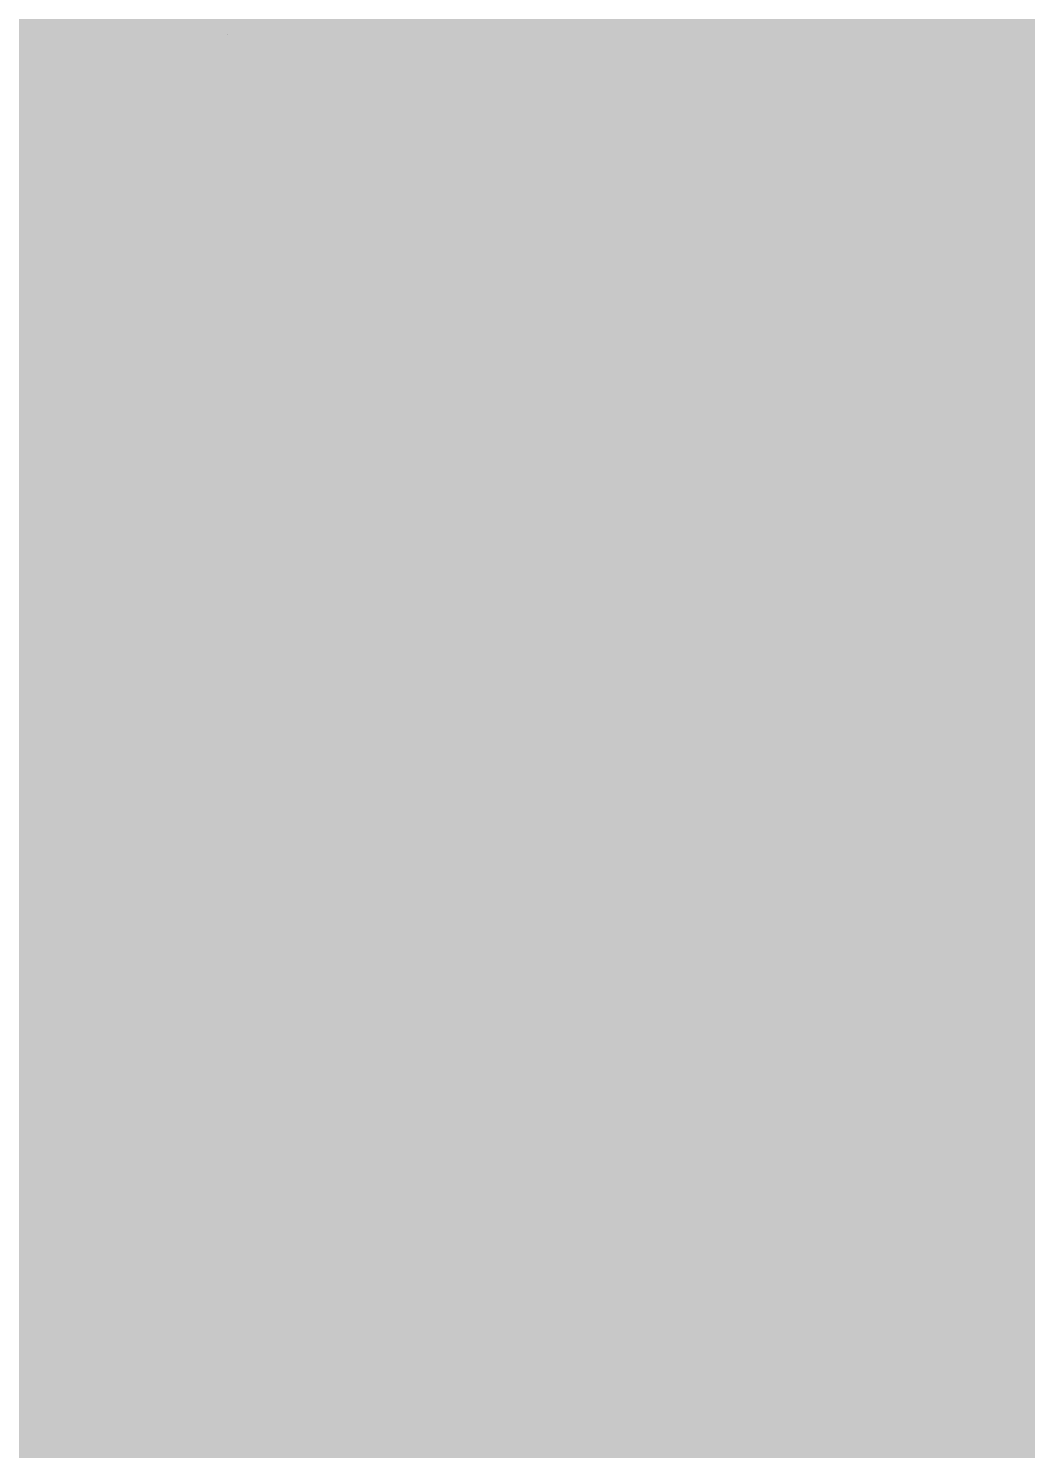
# Model space of a CAD drawing. Extents: x -12260 to 184725, y -29287 to 19916.
# Drawn here: x 39284.3149 to 39284.4398, y -3612.5313 to -3612.3535 of the extents above; entities that cross this region are included whole.
import ezdxf
from ezdxf import colors
from ezdxf.entities.mleader import LeaderData, LeaderLine
from ezdxf.enums import TextEntityAlignment as Align
from ezdxf.math import Vec2, Vec3

# ---------------------------------------------------------------- set-up
doc = ezdxf.new("R2010")
doc.units = 0
doc.header["$LTSCALE"] = 0.25
doc.linetypes.add('DASHDOT', pattern=[25.4, 12.7, -6.35, 0, -6.35])
for name, color, linetype, lineweight in [('01-First Floor-FUR$0$LOADING', 253, 'Continuous', 5), ('01-First Floor-FUR$0$NEW Wall', 166, 'Continuous', 5), ('E-LITE-CIRC-NUMB', 6, 'Continuous', 25), ('E-LITE-CLNG', 150, 'Continuous', 35), ('E-LITE-CLNG-CNDT', 6, 'DASHDOT', 35), ('E-LITE-CTRL', 6, 'Continuous', 25), ('E-LITE-IDEN', 6, 'Continuous', 25), ('E-LITE-TEXT', 6, 'Continuous', 25)]:
    doc.layers.add(name, color=color, linetype=linetype, lineweight=lineweight)
doc.styles.add('DC_Elc_Romans', font='elc_romans.shx', dxfattribs={"width": 0.7})
doc.styles.add('DC_SIMPLEX', font='SIMPLEX.shx', dxfattribs={"width": 0.7})

# ---------------------------------------------------------------- blocks, each defined once
blk = doc.blocks.new('*U215')
h = blk.add_hatch(color=254)
h.dxf.hatch_style = 1
h.paths.add_polyline_path([(-300, 300), (-300, -300), (300, -300), (300, 300)])
edge = h.paths.add_edge_path(flags=16)
edge.add_arc((0, 0), 45, 0, 360)
at = {"layer": 'E-LITE-CIRC-NUMB', "style": 'DC_SIMPLEX', "width": 0.7, "flags": 8}
blk.add_attdef('CIRCUIT', text='', height=200, rotation=0, dxfattribs=at).set_placement((-473.89807, 300), align=Align.RIGHT)
at = {"layer": 'E-LITE-CTRL', "style": 'DC_SIMPLEX', "width": 0.7, "flags": 8}
blk.add_attdef('CONTROL', (1118.89807, -935), '', height=200, rotation=360, dxfattribs=at)
at = {"layer": 'E-LITE-IDEN', "style": 'DC_SIMPLEX', "width": 0.7, "flags": 8}
blk.add_attdef('TYPE', (460.40639, 457.64696), '', height=200, rotation=360, dxfattribs=at)
blk = doc.blocks.new('DC_Arrow-ArrowEllipse')
at = {"color": 0}
blk.add_ellipse((0, 0), major_axis=(0.4, 0), ratio=0.4, dxfattribs=at)
at = {"color": 0, "ltscale": 0.5}
blk.add_solid([(-1.4, 0.16666667), (-0.4, 0), (-1.4, -0.16666667)], dxfattribs=at)
blk = doc.blocks.new('*X334')
at = {"color": 0}
for p, q in [((5, 3), (5, 3)), ((5, 3), (5, 3)), ((5, 3), (5, 3)), ((5, 3), (5, 3)), ((5, 3), (5, 3)), ((5, 3), (5, 3)), ((5, 3), (5, 3)), ((5, 3), (5, 3)), ((5, 3), (5, 3)), ((5, 3), (5, 3)), ((5, 3), (5, 3)), ((5, 3), (5, 3)), ((5, 3), (5, 3)), ((5, 3), (5, 3)), ((5, 3), (5, 3)), ((5, 3), (5, 3)), ((5, 3), (5, 3)), ((5, 3), (5, 3)), ((5, 3), (5, 3)), ((5, 3), (5, 3)), ((5, 3), (5, 3)), ((5, 3), (5, 3)), ((5, 3), (5, 3)), ((5, 3), (5, 3)), ((5, 3), (5, 3)), ((5, 3), (5, 3)), ((5, 3), (5, 3)), ((5, 3), (5, 3)), ((5, 3), (5, 3)), ((5, 3), (5, 3)), ((5, 3), (5, 3)), ((5, 3), (5, 3)), ((5, 3), (5, 3)), ((5, 3), (5, 3)), ((5, 3), (5, 3)), ((5, 3), (5, 3)), ((5, 3), (5, 3)), ((5, 3), (5, 3)), ((5, 3), (5, 3)), ((5, 3), (5, 3)), ((5, 3), (5, 3)), ((5, 3), (5, 3)), ((5, 3), (5, 3)), ((5, 3), (5, 3)), ((5, 3), (5, 3)), ((5, 3), (5, 3)), ((5, 3), (5, 3)), ((5, 3), (5, 3)), ((5, 3), (5, 3)), ((5, 3), (5, 3)), ((5, 3), (5, 3)), ((5, 3), (5, 3)), ((5, 3), (5, 3)), ((5, 3), (5, 3)), ((5, 3), (5, 3)), ((5, 3), (5, 3)), ((5, 3), (5, 3)), ((5, 3), (5, 3)), ((5, 3), (5, 3)), ((5, 3), (5, 3)), ((5, 3), (5, 3)), ((5, 3), (5, 3)), ((5, 3), (5, 3)), ((5, 3), (5, 3)), ((5, 3), (5, 3)), ((5, 3), (5, 3)), ((6, 3), (5, 3)), ((5, 3), (5, 3)), ((6, 3), (5, 3)), ((5, 3), (5, 3)), ((6, 3), (5, 3)), ((5, 3), (5, 3)), ((6, 3), (5, 3)), ((5, 3), (5, 3)), ((5, 3), (5, 3)), ((5, 3), (5, 3)), ((5, 3), (5, 3)), ((5, 3), (5, 3)), ((5, 3), (5, 3)), ((5, 3), (5, 3)), ((5, 3), (5, 3)), ((5, 3), (5, 3)), ((5, 3), (5, 3)), ((5, 3), (5, 3)), ((5, 3), (5, 3)), ((5, 3), (5, 3)), ((5, 3), (5, 3)), ((5, 3), (5, 3)), ((5, 3), (5, 3)), ((5, 3), (5, 3)), ((5, 3), (5, 3)), ((5, 3), (5, 3)), ((5, 3), (5, 3)), ((5, 3), (5, 3)), ((5, 3), (5, 3)), ((5, 3), (5, 3)), ((6, 3), (6, 3)), ((6, 3), (6, 3)), ((6, 3), (6, 3)), ((6, 3), (6, 3)), ((6, 3), (6, 3)), ((6, 3), (6, 3)), ((6, 3), (6, 3)), ((6, 3), (6, 3)), ((6, 3), (6, 3)), ((6, 3), (6, 3)), ((6, 3), (6, 3)), ((6, 3), (6, 3)), ((6, 3), (6, 3)), ((6, 3), (6, 3)), ((6, 3), (6, 3)), ((6, 3), (6, 3)), ((6, 3), (6, 3)), ((6, 3), (6, 3)), ((6, 3), (6, 3)), ((6, 3), (6, 3)), ((6, 3), (6, 3)), ((6, 3), (6, 3)), ((6, 3), (6, 3)), ((6, 3), (6, 3)), ((6, 3), (6, 3)), ((6, 3), (6, 3)), ((6, 3), (6, 3)), ((6, 3), (6, 3)), ((6, 3), (6, 3)), ((6, 3), (6, 3)), ((6, 3), (6, 3)), ((6, 3), (6, 3)), ((6, 3), (6, 3)), ((6, 3), (6, 3)), ((6, 3), (6, 3)), ((6, 3), (6, 3)), ((6, 3), (6, 3)), ((6, 3), (6, 3)), ((6, 3), (6, 3)), ((6, 3), (6, 3)), ((6, 3), (6, 3)), ((6, 3), (6, 3)), ((6, 3), (6, 3)), ((6, 3), (6, 3)), ((6, 3), (6, 3)), ((6, 3), (6, 3)), ((6, 3), (6, 3)), ((6, 3), (6, 3)), ((6, 3), (6, 3)), ((6, 3), (6, 3)), ((6, 3), (6, 3)), ((6, 3), (6, 3)), ((6, 3), (6, 3)), ((6, 3), (6, 3)), ((6, 3), (6, 3)), ((6, 3), (6, 3)), ((6, 3), (6, 3)), ((6, 3), (6, 3)), ((6, 3), (6, 3)), ((6, 3), (6, 3)), ((6, 3), (6, 3)), ((6, 3), (6, 3)), ((6, 3), (6, 3)), ((6, 3), (6, 3)), ((6, 3), (6, 3)), ((6, 3), (6, 3)), ((6, 3), (6, 3)), ((6, 3), (6, 3)), ((6, 3), (6, 3)), ((6, 3), (6, 3)), ((6, 3), (6, 3)), ((6, 3), (6, 3)), ((6, 3), (6, 3)), ((6, 3), (6, 3)), ((6, 3), (6, 3)), ((6, 3), (6, 3)), ((6, 3), (6, 3)), ((6, 3), (6, 3)), ((6, 3), (6, 3)), ((6, 3), (6, 3)), ((6, 3), (6, 3)), ((6, 3), (6, 3)), ((6, 3), (6, 3)), ((6, 3), (6, 3)), ((6, 3), (6, 3)), ((6, 3), (6, 3)), ((6, 3), (6, 3)), ((6, 3), (6, 3)), ((6, 3), (6, 3)), ((6, 3), (6, 3)), ((6, 3), (6, 3)), ((6, 3), (6, 3)), ((6, 3), (6, 3)), ((6, 3), (6, 3)), ((6, 3), (6, 3)), ((6, 3), (6, 3)), ((6, 3), (6, 3)), ((6, 3), (6, 3)), ((6, 3), (6, 3)), ((6, 3), (6, 3)), ((6, 3), (6, 3)), ((6, 3), (6, 3)), ((6, 3), (6, 3)), ((6, 3), (6, 3)), ((6, 3), (6, 3)), ((6, 3), (6, 3)), ((6, 3), (6, 3)), ((6, 3), (6, 3)), ((6, 3), (6, 3)), ((6, 3), (6, 3)), ((6, 3), (6, 3)), ((6, 3), (6, 3)), ((6, 3), (6, 3)), ((6, 3), (6, 3)), ((6, 3), (6, 3)), ((6, 3), (6, 3)), ((6, 3), (6, 3)), ((6, 3), (6, 3)), ((6, 3), (6, 3)), ((6, 3), (6, 3)), ((6, 3), (6, 3)), ((6, 3), (6, 3)), ((6, 3), (6, 3)), ((6, 3), (6, 3)), ((6, 3), (6, 3)), ((6, 3), (6, 3)), ((6, 3), (6, 3)), ((6, 3), (6, 3)), ((6, 3), (6, 3)), ((6, 3), (6, 3)), ((6, 3), (6, 3)), ((6, 3), (6, 3)), ((6, 3), (6, 3)), ((6, 3), (6, 3)), ((6, 3), (6, 3)), ((6, 3), (6, 3)), ((6, 3), (6, 3)), ((6, 3), (6, 3)), ((6, 3), (6, 3)), ((6, 3), (6, 3)), ((6, 3), (6, 3)), ((6, 3), (6, 3)), ((6, 3), (6, 3)), ((6, 3), (6, 3)), ((6, 3), (6, 3)), ((6, 3), (6, 3)), ((6, 3), (6, 3)), ((6, 3), (6, 3)), ((6, 3), (6, 3)), ((6, 3), (6, 3)), ((6, 3), (6, 3)), ((6, 3), (6, 3)), ((6, 3), (6, 3)), ((6, 3), (6, 3)), ((6, 3), (6, 3)), ((6, 3), (6, 3)), ((6, 3), (6, 3)), ((6, 3), (6, 3)), ((6, 3), (6, 3)), ((6, 3), (6, 3)), ((6, 3), (6, 3)), ((6, 3), (6, 3)), ((6, 3), (6, 3)), ((6, 3), (6, 3)), ((6, 3), (6, 3)), ((6, 3), (6, 3)), ((6, 3), (6, 3)), ((6, 3), (6, 3)), ((6, 3), (6, 3)), ((6, 3), (6, 3)), ((6, 3), (6, 3)), ((6, 3), (6, 3)), ((6, 3), (6, 3)), ((6, 3), (6, 3)), ((6, 3), (6, 3)), ((6, 3), (6, 3)), ((6, 3), (6, 3)), ((6, 3), (6, 3)), ((6, 3), (6, 3)), ((6, 3), (6, 3)), ((6, 3), (6, 3)), ((6, 3), (6, 3)), ((6, 3), (6, 3)), ((6, 3), (6, 3)), ((6, 3), (6, 3)), ((6, 3), (6, 3)), ((6, 3), (6, 3)), ((6, 3), (6, 3)), ((6, 3), (6, 3)), ((6, 3), (6, 3)), ((6, 3), (6, 3)), ((6, 3), (6, 3)), ((6, 3), (6, 3)), ((6, 3), (6, 3)), ((6, 3), (6, 3)), ((6, 3), (6, 3)), ((6, 3), (6, 3)), ((6, 3), (6, 3)), ((6, 3), (6, 3)), ((6, 3), (6, 3)), ((6, 3), (6, 3)), ((6, 3), (6, 3)), ((6, 3), (6, 3)), ((6, 3), (6, 3)), ((6, 3), (5, 3)), ((6, 3), (5, 3)), ((6, 3), (5, 3)), ((6, 3), (5, 3)), ((6, 3), (5, 3)), ((6, 3), (6, 3)), ((6, 3), (6, 3)), ((6, 3), (6, 3)), ((6, 3), (6, 3)), ((6, 3), (6, 3)), ((6, 3), (6, 3)), ((6, 3), (6, 3)), ((6, 3), (6, 3)), ((6, 3), (6, 3)), ((6, 3), (6, 3)), ((6, 3), (6, 3)), ((6, 3), (6, 3)), ((6, 3), (6, 3)), ((6, 3), (6, 3)), ((6, 3), (6, 3)), ((6, 3), (6, 3)), ((6, 3), (6, 3)), ((6, 3), (6, 3)), ((6, 3), (6, 3)), ((6, 3), (6, 3)), ((6, 3), (6, 3)), ((6, 3), (6, 3)), ((6, 3), (6, 3)), ((6, 3), (6, 3)), ((6, 3), (6, 3)), ((6, 3), (6, 3)), ((6, 3), (6, 3)), ((6, 3), (6, 3)), ((6, 3), (6, 3)), ((6, 3), (6, 3)), ((6, 3), (6, 3)), ((6, 3), (6, 3)), ((6, 3), (6, 3)), ((6, 3), (6, 3)), ((6, 3), (6, 3)), ((6, 3), (6, 3)), ((6, 3), (6, 3)), ((6, 3), (6, 3)), ((6, 3), (6, 3)), ((6, 3), (6, 3)), ((6, 3), (6, 3)), ((6, 3), (6, 3)), ((6, 3), (6, 3)), ((6, 3), (6, 3)), ((6, 3), (6, 3)), ((6, 3), (6, 3)), ((6, 3), (6, 3)), ((6, 3), (6, 3)), ((6, 3), (6, 3)), ((6, 3), (6, 3)), ((6, 3), (6, 3)), ((6, 3), (6, 3)), ((6, 3), (6, 3)), ((6, 3), (6, 3)), ((6, 3), (6, 3)), ((6, 3), (6, 3)), ((6, 3), (6, 3)), ((6, 3), (6, 3)), ((6, 3), (6, 3)), ((6, 3), (6, 3)), ((6, 3), (6, 3)), ((6, 3), (6, 3)), ((6, 3), (6, 3)), ((6, 3), (6, 3)), ((6, 3), (6, 3)), ((6, 3), (6, 3)), ((6, 3), (6, 3)), ((6, 3), (6, 3)), ((6, 3), (6, 3)), ((6, 3), (6, 3)), ((6, 3), (6, 3)), ((6, 3), (6, 3)), ((6, 3), (6, 3)), ((6, 3), (6, 3)), ((6, 3), (6, 3)), ((6, 3), (6, 3)), ((6, 3), (6, 3)), ((6, 3), (6, 3)), ((6, 3), (6, 3)), ((6, 3), (6, 3)), ((6, 3), (6, 3)), ((6, 3), (6, 3)), ((6, 3), (6, 3)), ((6, 3), (6, 3)), ((6, 3), (6, 3)), ((6, 3), (6, 3)), ((6, 3), (6, 3)), ((6, 3), (6, 3)), ((6, 3), (6, 3)), ((6, 3), (6, 3)), ((6, 3), (6, 3)), ((6, 3), (6, 3)), ((6, 3), (6, 3)), ((6, 3), (6, 3)), ((6, 3), (6, 3)), ((6, 3), (6, 3)), ((6, 3), (6, 3)), ((6, 3), (6, 3)), ((6, 3), (6, 3)), ((6, 3), (6, 3)), ((6, 3), (6, 3)), ((6, 3), (6, 3)), ((6, 3), (6, 3)), ((6, 3), (6, 3)), ((6, 3), (6, 3)), ((6, 3), (6, 3)), ((6, 3), (6, 3)), ((6, 3), (6, 3)), ((6, 3), (6, 3)), ((6, 3), (6, 3)), ((6, 3), (6, 3)), ((6, 3), (6, 3)), ((6, 3), (6, 3)), ((6, 3), (6, 3)), ((6, 3), (6, 3)), ((6, 3), (6, 3)), ((6, 3), (6, 3)), ((6, 3), (6, 3)), ((6, 3), (6, 3)), ((6, 3), (6, 3)), ((6, 3), (6, 3)), ((6, 3), (6, 3)), ((6, 3), (6, 3)), ((6, 3), (6, 3)), ((6, 3), (6, 3)), ((6, 3), (6, 3)), ((6, 3), (6, 3)), ((6, 3), (6, 3)), ((6, 3), (6, 3)), ((6, 3), (6, 3)), ((6, 3), (6, 3)), ((6, 3), (6, 3)), ((6, 3), (6, 3)), ((6, 3), (6, 3)), ((6, 3), (6, 3)), ((6, 3), (6, 3)), ((6, 3), (6, 3)), ((6, 3), (6, 3)), ((6, 3), (6, 3)), ((6, 3), (6, 3)), ((6, 3), (6, 3)), ((6, 3), (6, 3)), ((6, 3), (6, 3)), ((6, 3), (6, 3)), ((6, 3), (6, 3)), ((6, 3), (6, 3)), ((6, 3), (6, 3)), ((6, 3), (6, 3)), ((6, 3), (6, 3)), ((6, 3), (6, 3)), ((6, 3), (6, 3)), ((6, 3), (6, 3)), ((6, 3), (6, 3)), ((6, 3), (6, 3)), ((6, 3), (6, 3)), ((6, 3), (6, 3)), ((6, 3), (6, 3)), ((6, 3), (6, 3)), ((6, 3), (6, 3)), ((6, 3), (6, 3)), ((6, 3), (6, 3)), ((6, 3), (6, 3)), ((6, 3), (6, 3)), ((6, 3), (6, 3)), ((6, 3), (6, 3)), ((6, 3), (6, 3)), ((6, 3), (6, 3)), ((6, 3), (6, 3)), ((6, 3), (6, 3)), ((6, 3), (6, 3)), ((6, 3), (6, 3)), ((6, 3), (6, 3)), ((6, 3), (6, 3)), ((6, 3), (6, 3)), ((6, 3), (6, 3)), ((6, 3), (6, 3)), ((6, 3), (6, 3)), ((6, 3), (6, 3)), ((6, 3), (6, 3)), ((6, 3), (6, 3)), ((6, 3), (6, 3)), ((6, 3), (6, 3)), ((6, 3), (6, 3)), ((6, 3), (6, 3)), ((6, 3), (6, 3)), ((6, 3), (6, 3)), ((6, 3), (6, 3)), ((6, 3), (6, 3)), ((6, 3), (6, 3)), ((6, 3), (6, 3)), ((6, 3), (6, 3)), ((6, 3), (6, 3)), ((6, 3), (6, 3)), ((6, 3), (6, 3)), ((6, 3), (6, 3)), ((6, 3), (6, 3)), ((6, 3), (6, 3)), ((6, 3), (6, 3)), ((6, 3), (6, 3)), ((6, 3), (6, 3)), ((6, 3), (6, 3)), ((6, 3), (6, 3)), ((6, 3), (6, 3)), ((6, 3), (6, 3)), ((6, 3), (6, 3)), ((6, 3), (6, 3)), ((6, 3), (6, 3)), ((6, 3), (6, 3)), ((6, 3), (6, 3)), ((6, 3), (6, 3)), ((6, 3), (6, 3)), ((6, 3), (6, 3)), ((6, 3), (6, 3)), ((6, 3), (6, 3)), ((6, 3), (6, 3)), ((6, 3), (6, 3)), ((6, 3), (6, 3)), ((6, 3), (6, 3)), ((6, 3), (6, 3)), ((6, 3), (6, 3)), ((6, 3), (6, 3)), ((6, 3), (6, 3)), ((6, 3), (6, 3)), ((6, 3), (6, 3)), ((6, 3), (6, 3)), ((6, 3), (6, 3)), ((6, 3), (6, 3)), ((6, 3), (6, 3)), ((6, 3), (6, 3)), ((6, 3), (6, 3)), ((6, 3), (6, 3)), ((6, 3), (6, 3)), ((6, 3), (6, 3)), ((6, 3), (6, 3)), ((6, 3), (6, 3)), ((6, 3), (6, 3)), ((6, 3), (6, 3)), ((6, 3), (6, 3)), ((6, 3), (6, 3)), ((6, 3), (6, 3)), ((6, 3), (6, 3)), ((6, 3), (6, 3)), ((6, 3), (6, 3)), ((6, 3), (6, 3)), ((6, 3), (6, 3)), ((6, 3), (6, 3)), ((6, 3), (6, 3)), ((6, 3), (6, 3)), ((6, 3), (6, 3)), ((6, 3), (6, 3)), ((6, 3), (6, 3)), ((6, 3), (6, 3)), ((6, 3), (6, 3)), ((6, 3), (6, 3)), ((6, 3), (6, 3)), ((6, 3), (6, 3)), ((6, 3), (6, 3)), ((6, 3), (6, 3)), ((6, 3), (6, 3)), ((6, 3), (6, 3)), ((6, 3), (6, 3)), ((6, 3), (6, 3)), ((6, 3), (6, 3)), ((6, 3), (6, 3)), ((6, 3), (6, 3)), ((6, 3), (6, 3)), ((6, 3), (6, 3)), ((6, 3), (6, 3)), ((6, 3), (6, 3)), ((6, 3), (6, 3)), ((6, 3), (6, 3)), ((6, 3), (6, 3)), ((6, 3), (6, 3)), ((6, 3), (6, 3)), ((6, 3), (6, 3)), ((6, 3), (6, 3)), ((6, 3), (6, 3)), ((6, 3), (6, 3)), ((6, 3), (6, 3)), ((6, 3), (6, 3)), ((6, 3), (6, 3)), ((6, 3), (6, 3)), ((6, 3), (6, 3)), ((6, 3), (6, 3)), ((6, 3), (6, 3)), ((6, 3), (6, 3)), ((6, 3), (6, 3)), ((6, 3), (6, 3)), ((6, 3), (6, 3)), ((6, 3), (6, 3)), ((6, 3), (6, 3)), ((6, 3), (6, 3)), ((6, 3), (6, 3)), ((6, 3), (6, 3)), ((6, 3), (6, 3)), ((6, 3), (6, 3)), ((6, 3), (6, 3)), ((6, 3), (6, 3)), ((6, 3), (6, 3)), ((6, 3), (6, 3)), ((6, 3), (6, 3)), ((6, 3), (6, 3)), ((6, 3), (6, 3)), ((6, 3), (6, 3)), ((6, 3), (6, 3)), ((6, 3), (6, 3)), ((6, 3), (6, 3)), ((6, 3), (6, 3)), ((6, 3), (6, 3)), ((6, 3), (6, 3)), ((6, 3), (6, 3)), ((6, 3), (6, 3)), ((6, 3), (6, 3)), ((6, 3), (6, 3)), ((6, 3), (6, 3)), ((6, 3), (6, 3)), ((6, 3), (6, 3))]:
    blk.add_line(p, q, dxfattribs=at)
blk = doc.blocks.new('01-First Floor-FUR$0$GF21018-P')
at = {"color": 0}
for points in [[(0.24001105, 0.29372326), (0.24001105, 0.29372326), (0.24001105, 0.29372326), (0.24001105, 0.29372326), (0.24001105, 0.29372326), (0.24001105, 0.29372326), (0.24001105, 0.29372326), (0.24001105, 0.29372326), (0.24001105, 0.29372326), (0.24001105, 0.29372326), (0.24001105, 0.29372326), (0.24001105, 0.29372326), (0.24001105, 0.29372326), (0.24001105, 0.29372326), (0.24001105, 0.29372326), (0.24001105, 0.29372326), (0.24001105, 0.29372326), (0.24001105, 0.29372326), (0.24001105, 0.29372326), (0.24001105, 0.29372326), (0.24001105, 0.29372326), (0.24001105, 0.29372326), (0.24001105, 0.29372326), (0.24001105, 0.29372326), (0.24001105, 0.29372326), (0.24001105, 0.29372326), (0.24001105, 0.29372326), (0.24001105, 0.29372326), (0.24001105, 0.29372326), (0.24001105, 0.29372326), (0.24001105, 0.29372326), (0.24001105, 0.29372326), (0.24001105, 0.29372326), (0.24001105, 0.29372326), (0.24001105, 0.29372326), (0.24001105, 0.29372326), (0.24001105, 0.29372326), (0.24001105, 0.29372326), (0.24001105, 0.29372326), (0.24001105, 0.29372326), (0.24001105, 0.29372326), (0.24001105, 0.29372326), (0.24001105, 0.29372326), (0.24001105, 0.29372326), (0.24001105, 0.29372326), (0.24001105, 0.29372326), (0.24001105, 0.29372326), (0.24001105, 0.29372326), (0.24001105, 0.29372326), (0.24001105, 0.29372326), (0.24001105, 0.29372326), (0.24001105, 0.29372326), (0.24001105, 0.29372326), (0.24001105, 0.29372326), (0.24001105, 0.29372326), (0.24001105, 0.29372326), (0.24001105, 0.29372326), (0.24001105, 0.29372326), (0.24001105, 0.29372326), (0.24001105, 0.29372326), (0.24001105, 0.29372326), (0.24001105, 0.29372326), (0.24001105, 0.29372326), (0.24001105, 0.29372326), (0.24001105, 0.29372326), (0.24001105, 0.29372326), (0.24001105, 0.29372326), (0.24001105, 0.29372326), (0.24001105, 0.29372326), (0.24001105, 0.29372326), (0.24001105, 0.29372326), (0.24001105, 0.29372326), (0.24001105, 0.29372326), (0.24001105, 0.29372326), (0.24001105, 0.29372326), (0.24001105, 0.29372326), (0.24001105, 0.29372326), (0.24001105, 0.29372326), (0.24001105, 0.29372326), (0.24001105, 0.29372326), (0.24001105, 0.29372326), (0.24001105, 0.29372326), (0.24001105, 0.29372326), (0.24001105, 0.29372326), (0.24001105, 0.29372326), (0.24001105, 0.29372326), (0.24001105, 0.29372326), (0.24001105, 0.29372326), (0.24001105, 0.29372326), (0.24001105, 0.29372326), (0.24001105, 0.29372326), (0.24001105, 0.29372326), (0.24001105, 0.29372326), (0.24001105, 0.29372326), (0.24001105, 0.29372326), (0.24001105, 0.29372326), (0.24001105, 0.29372326), (0.24001105, 0.29372326), (0.24001105, 0.29372326), (0.24001105, 0.29372326), (0.24001105, 0.29372326), (0.24001105, 0.29372326), (0.24001105, 0.29372326), (0.24001105, 0.29372326), (0.24001105, 0.29372326), (0.24001105, 0.29372326), (0.24001105, 0.29372326), (0.24001105, 0.29372326), (0.24001105, 0.29372326), (0.24001105, 0.29372326), (0.24001105, 0.29372326), (0.24001105, 0.29372326), (0.24001105, 0.29372326), (0.24001105, 0.29372326), (0.24001105, 0.29372326), (0.24001105, 0.29372326), (0.24001105, 0.29372326), (0.24001105, 0.29372326), (0.24001105, 0.29372326), (0.24001105, 0.29372326), (0.24001105, 0.29372326), (0.24001105, 0.29372326), (0.24001105, 0.29372326), (0.24001105, 0.29372326), (0.24001105, 0.29372326), (0.24001105, 0.29372326), (0.24001105, 0.29372326), (0.24001105, 0.29372326), (0.24001105, 0.29372326), (0.24001105, 0.29372326), (0.24001105, 0.29372326), (0.24001105, 0.29372326), (0.24001105, 0.29372326), (0.24001105, 0.29372326), (0.24001105, 0.29372326), (0.24001105, 0.29372326), (0.24001105, 0.29372326), (0.24001105, 0.29372326), (0.24001105, 0.29372326), (0.24001105, 0.29372326), (0.24001105, 0.29372326), (0.24001105, 0.29372326), (0.24001105, 0.29372326), (0.24001105, 0.29372326), (0.24001105, 0.29372326), (0.24001105, 0.29372326), (0.24001105, 0.29372326), (0.24001105, 0.29372326), (0.24001105, 0.29372326), (0.24001105, 0.29372326), (0.24001105, 0.29372326), (0.24001105, 0.29372326), (0.24001105, 0.29372326), (0.24001105, 0.29372326), (0.24001105, 0.29372326), (0.24001105, 0.29372326), (0.24001105, 0.29372326), (0.24001105, 0.29372326), (0.24001105, 0.29372326), (0.24001105, 0.29372326), (0.24001105, 0.29372326), (0.24001105, 0.29372326), (0.24001105, 0.29372326), (0.24001105, 0.29372326), (0.24001105, 0.29372326), (0.24001105, 0.29372326), (0.24001105, 0.29372326), (0.24001105, 0.29372326), (0.24001105, 0.29372326), (0.24001105, 0.29372326), (0.24001105, 0.29372326), (0.24001105, 0.29372326), (0.24001105, 0.29372326), (0.24001105, 0.29372326), (0.24001105, 0.29372326), (0.24001105, 0.29372326), (0.24001105, 0.29372326), (0.24001105, 0.29372326), (0.24001105, 0.29372326), (0.24001105, 0.29372326), (0.24001105, 0.29372326), (0.24001105, 0.29372326), (0.24001105, 0.29372326), (0.24001105, 0.29372326), (0.24001105, 0.29372326), (0.24001105, 0.29372326), (0.24001105, 0.29372326), (0.24001105, 0.29372326), (0.24001105, 0.29372326), (0.24001105, 0.29372326), (0.24001105, 0.29372326), (0.24001105, 0.29372326), (0.24001105, 0.29372326), (0.24001105, 0.29372326), (0.24001105, 0.29372326), (0.24001105, 0.29372326), (0.24001105, 0.29372326), (0.24001105, 0.29372326), (0.24001105, 0.29372326), (0.24001105, 0.29372326), (0.24001105, 0.29372326), (0.24001105, 0.29372326), (0.24001105, 0.29372326), (0.24001105, 0.29372326), (0.24001105, 0.29372326), (0.24001105, 0.29372326), (0.24001105, 0.29372326), (0.24001105, 0.29372326), (0.24001105, 0.29372326), (0.24001105, 0.29372326), (0.24001105, 0.29372326), (0.24001105, 0.29372326), (0.24001105, 0.29372326), (0.24001105, 0.29372326), (0.24001105, 0.29372326), (0.24001105, 0.29372326), (0.24001105, 0.29372326), (0.24001105, 0.29372326), (0.24001105, 0.29372326), (0.24001105, 0.29372326), (0.24001105, 0.29372326), (0.24001105, 0.29372326), (0.24001105, 0.29372326), (0.24001105, 0.29372326), (0.24001105, 0.29372326), (0.24001105, 0.29372326), (0.24001105, 0.29372326), (0.24001105, 0.29372326), (0.24001105, 0.29372326), (0.24001105, 0.29372326), (0.24001105, 0.29372326), (0.24001105, 0.29372326), (0.24001105, 0.29372326), (0.24001105, 0.29372326), (0.24001105, 0.29372326), (0.24001105, 0.29372326), (0.24001105, 0.29372326), (0.24001105, 0.29372326), (0.24001105, 0.29372326), (0.24001105, 0.29372326), (0.24001105, 0.29372326), (0.24001105, 0.29372326), (0.24001105, 0.29372326), (0.24001105, 0.29372326), (0.24001105, 0.29372326), (0.24001105, 0.29372326), (0.24001105, 0.29372326), (0.24001105, 0.29372326), (0.24001105, 0.29372326), (0.24001105, 0.29372326), (0.24001105, 0.29372326), (0.24001105, 0.29372326), (0.24001105, 0.29372326), (0.24001105, 0.29372326), (0.24001105, 0.29372326), (0.24001105, 0.29372326), (0.24001105, 0.29372326), (0.24001105, 0.29372326), (0.24001105, 0.29372326), (0.24001105, 0.29372326), (0.24001105, 0.29372326), (0.24001105, 0.29372326), (0.24001105, 0.29372326), (0.24001105, 0.29372326), (0.24001105, 0.29372326), (0.24001105, 0.29372326), (0.24001105, 0.29372326), (0.24001105, 0.29372326), (0.24001105, 0.29372326), (0.24001105, 0.29372326), (0.24001105, 0.29372326), (0.24001105, 0.29372326), (0.24001105, 0.29372326), (0.24001105, 0.29372326), (0.24001105, 0.29372326), (0.24001105, 0.29372326), (0.24001105, 0.29372326)], [(0.24001105, 0.29372326), (0.24001105, 0.29372326), (0.24001105, 0.29372326), (0.24001105, 0.29372326), (0.24001105, 0.29372326), (0.24001105, 0.29372326), (0.24001105, 0.29372326), (0.24001105, 0.29372326), (0.24001105, 0.29372326), (0.24001105, 0.29372326), (0.24001105, 0.29372326), (0.24001105, 0.29372326), (0.24001105, 0.29372326), (0.24001105, 0.29372326), (0.24001105, 0.29372326), (0.24001105, 0.29372326), (0.24001105, 0.29372326), (0.24001105, 0.29372326), (0.24001105, 0.29372326), (0.24001105, 0.29372326), (0.24001105, 0.29372326), (0.24001105, 0.29372326), (0.24001105, 0.29372326), (0.24001105, 0.29372326), (0.24001105, 0.29372326), (0.24001105, 0.29372326), (0.24001105, 0.29372326), (0.24001105, 0.29372326), (0.24001105, 0.29372326), (0.24001105, 0.29372326), (0.24001105, 0.29372326), (0.24001105, 0.29372326), (0.24001105, 0.29372326), (0.24001105, 0.29372326), (0.24001105, 0.29372326), (0.24001105, 0.29372326), (0.24001105, 0.29372326), (0.24001105, 0.29372326), (0.24001105, 0.29372326), (0.24001105, 0.29372326), (0.24001105, 0.29372326), (0.24001105, 0.29372326), (0.24001105, 0.29372326), (0.24001105, 0.29372326), (0.24001105, 0.29372326), (0.24001105, 0.29372326), (0.24001105, 0.29372326), (0.24001105, 0.29372326), (0.24001105, 0.29372326), (0.24001105, 0.29372326), (0.24001105, 0.29372326), (0.24001105, 0.29372326), (0.24001105, 0.29372326), (0.24001105, 0.29372326), (0.24001105, 0.29372326), (0.24001105, 0.29372326), (0.24001105, 0.29372326), (0.24001105, 0.29372326), (0.24001105, 0.29372326), (0.24001105, 0.29372326), (0.24001105, 0.29372326), (0.24001105, 0.29372326), (0.24001105, 0.29372326), (0.24001105, 0.29372326), (0.24001105, 0.29372326), (0.24001105, 0.29372326), (0.24001105, 0.29372326), (0.24001105, 0.29372326), (0.24001105, 0.29372326), (0.24001105, 0.29372326), (0.24001105, 0.29372326), (0.24001105, 0.29372326), (0.24001105, 0.29372326), (0.24001105, 0.29372326), (0.24001105, 0.29372326), (0.24001105, 0.29372326), (0.24001105, 0.29372326), (0.24001105, 0.29372326), (0.24001105, 0.29372326), (0.24001105, 0.29372326), (0.24001105, 0.29372326), (0.24001105, 0.29372326), (0.24001105, 0.29372326), (0.24001105, 0.29372326), (0.24001105, 0.29372326), (0.24001105, 0.29372326), (0.24001105, 0.29372326), (0.24001105, 0.29372326), (0.24001105, 0.29372326), (0.24001105, 0.29372326), (0.24001105, 0.29372326), (0.24001105, 0.29372326), (0.24001105, 0.29372326), (0.24001105, 0.29372326), (0.24001105, 0.29372326), (0.24001105, 0.29372326), (0.24001105, 0.29372326), (0.24001105, 0.29372326), (0.24001105, 0.29372326), (0.24001105, 0.29372326), (0.24001105, 0.29372326), (0.24001105, 0.29372326), (0.24001105, 0.29372326), (0.24001105, 0.29372326), (0.24001105, 0.29372326), (0.24001105, 0.29372326), (0.24001105, 0.29372326), (0.24001105, 0.29372326), (0.24001105, 0.29372326), (0.24001105, 0.29372326), (0.24001105, 0.29372326), (0.24001105, 0.29372326), (0.24001105, 0.29372326), (0.24001105, 0.29372326), (0.24001105, 0.29372326), (0.24001105, 0.29372326), (0.24001105, 0.29372326), (0.24001105, 0.29372326), (0.24001105, 0.29372326), (0.24001105, 0.29372326), (0.24001105, 0.29372326), (0.24001105, 0.29372326), (0.24001105, 0.29372326), (0.24001105, 0.29372326), (0.24001105, 0.29372326), (0.24001105, 0.29372326), (0.24001105, 0.29372326), (0.24001105, 0.29372326), (0.24001105, 0.29372326), (0.24001105, 0.29372326), (0.24001105, 0.29372326), (0.24001105, 0.29372326), (0.24001105, 0.29372326), (0.24001105, 0.29372326), (0.24001105, 0.29372326), (0.24001105, 0.29372326), (0.24001105, 0.29372326), (0.24001105, 0.29372326), (0.24001105, 0.29372326), (0.24001105, 0.29372326), (0.24001105, 0.29372326), (0.24001105, 0.29372326), (0.24001105, 0.29372326), (0.24001105, 0.29372326), (0.24001105, 0.29372326), (0.24001105, 0.29372326), (0.24001105, 0.29372326), (0.24001105, 0.29372326), (0.24001105, 0.29372326), (0.24001105, 0.29372326), (0.24001105, 0.29372326), (0.24001105, 0.29372326), (0.24001105, 0.29372326), (0.24001105, 0.29372326), (0.24001105, 0.29372326), (0.24001105, 0.29372326), (0.24001105, 0.29372326), (0.24001105, 0.29372326), (0.24001105, 0.29372326), (0.24001105, 0.29372326), (0.24001105, 0.29372326), (0.24001105, 0.29372326), (0.24001105, 0.29372326), (0.24001105, 0.29372326), (0.24001105, 0.29372326), (0.24001105, 0.29372326), (0.24001105, 0.29372326), (0.24001105, 0.29372326), (0.24001105, 0.29372326), (0.24001105, 0.29372326), (0.24001105, 0.29372326), (0.24001105, 0.29372326), (0.24001105, 0.29372326), (0.24001105, 0.29372326), (0.24001105, 0.29372326), (0.24001105, 0.29372326), (0.24001105, 0.29372326), (0.24001105, 0.29372326), (0.24001105, 0.29372326), (0.24001105, 0.29372326), (0.24001105, 0.29372326), (0.24001105, 0.29372326), (0.24001105, 0.29372326), (0.24001105, 0.29372326), (0.24001105, 0.29372326), (0.24001105, 0.29372326), (0.24001105, 0.29372326), (0.24001105, 0.29372326), (0.24001105, 0.29372326), (0.24001105, 0.29372326), (0.24001105, 0.29372326), (0.24001105, 0.29372326), (0.24001105, 0.29372326), (0.24001105, 0.29372326), (0.24001105, 0.29372326), (0.24001105, 0.29372326), (0.24001105, 0.29372326), (0.24001105, 0.29372326), (0.24001105, 0.29372326), (0.24001105, 0.29372326), (0.24001105, 0.29372326), (0.24001105, 0.29372326), (0.24001105, 0.29372326), (0.24001105, 0.29372326), (0.24001105, 0.29372326), (0.24001105, 0.29372326), (0.24001105, 0.29372326), (0.24001105, 0.29372326), (0.24001105, 0.29372326), (0.24001105, 0.29372326), (0.24001105, 0.29372326), (0.24001105, 0.29372326), (0.24001105, 0.29372326), (0.24001105, 0.29372326), (0.24001105, 0.29372326), (0.24001105, 0.29372326), (0.24001105, 0.29372326), (0.24001105, 0.29372326), (0.24001105, 0.29372326)], [(0.24001105, 0.29372326), (0.24001105, 0.29372326), (0.24001105, 0.29372326), (0.24001105, 0.29372326), (0.24001105, 0.29372326), (0.24001105, 0.29372326), (0.24001105, 0.29372326), (0.24001105, 0.29372326), (0.24001105, 0.29372326), (0.24001105, 0.29372326), (0.24001105, 0.29372326), (0.24001105, 0.29372326), (0.24001105, 0.29372326), (0.24001105, 0.29372326), (0.24001105, 0.29372326), (0.24001105, 0.29372326), (0.24001105, 0.29372326), (0.24001105, 0.29372326), (0.24001105, 0.29372326), (0.24001105, 0.29372326), (0.24001105, 0.29372326), (0.24001105, 0.29372326), (0.24001105, 0.29372326), (0.24001105, 0.29372326), (0.24001105, 0.29372326), (0.24001105, 0.29372326), (0.24001105, 0.29372326), (0.24001105, 0.29372326), (0.24001105, 0.29372326), (0.24001105, 0.29372326), (0.24001105, 0.29372326), (0.24001105, 0.29372326), (0.24001105, 0.29372326), (0.24001105, 0.29372326), (0.24001105, 0.29372326), (0.24001105, 0.29372326), (0.24001105, 0.29372326), (0.24001105, 0.29372326), (0.24001105, 0.29372326), (0.24001105, 0.29372326), (0.24001105, 0.29372326), (0.24001105, 0.29372326), (0.24001105, 0.29372326), (0.24001105, 0.29372326), (0.24001105, 0.29372326), (0.24001105, 0.29372326), (0.24001105, 0.29372326), (0.24001105, 0.29372326), (0.24001105, 0.29372326), (0.24001105, 0.29372326), (0.24001105, 0.29372326), (0.24001105, 0.29372326), (0.24001105, 0.29372326), (0.24001105, 0.29372326), (0.24001105, 0.29372326), (0.24001105, 0.29372326), (0.24001105, 0.29372326), (0.24001105, 0.29372326), (0.24001105, 0.29372326), (0.24001105, 0.29372326), (0.24001105, 0.29372326), (0.24001105, 0.29372326), (0.24001105, 0.29372326), (0.24001105, 0.29372326), (0.24001105, 0.29372326), (0.24001105, 0.29372326), (0.24001105, 0.29372326), (0.24001105, 0.29372326), (0.24001105, 0.29372326), (0.24001105, 0.29372326), (0.24001105, 0.29372326), (0.24001105, 0.29372326), (0.24001105, 0.29372326), (0.24001105, 0.29372326), (0.24001105, 0.29372326), (0.24001105, 0.29372326), (0.24001105, 0.29372326), (0.24001105, 0.29372326), (0.24001105, 0.29372326), (0.24001105, 0.29372326), (0.24001105, 0.29372326), (0.24001105, 0.29372326), (0.24001105, 0.29372326), (0.24001105, 0.29372326), (0.24001105, 0.29372326), (0.24001105, 0.29372326), (0.24001105, 0.29372326), (0.24001105, 0.29372326), (0.24001105, 0.29372326), (0.24001105, 0.29372326), (0.24001105, 0.29372326), (0.24001105, 0.29372326), (0.24001105, 0.29372326), (0.24001105, 0.29372326), (0.24001105, 0.29372326), (0.24001105, 0.29372326), (0.24001105, 0.29372326), (0.24001105, 0.29372326), (0.24001105, 0.29372326), (0.24001105, 0.29372326), (0.24001105, 0.29372326), (0.24001105, 0.29372326), (0.24001105, 0.29372326), (0.24001105, 0.29372326), (0.24001105, 0.29372326), (0.24001105, 0.29372326), (0.24001105, 0.29372326), (0.24001105, 0.29372326), (0.24001105, 0.29372326), (0.24001105, 0.29372326), (0.24001105, 0.29372326), (0.24001105, 0.29372326), (0.24001105, 0.29372326), (0.24001105, 0.29372326), (0.24001105, 0.29372326), (0.24001105, 0.29372326), (0.24001105, 0.29372326), (0.24001105, 0.29372326), (0.24001105, 0.29372326), (0.24001105, 0.29372326), (0.24001105, 0.29372326), (0.24001105, 0.29372326), (0.24001105, 0.29372326), (0.24001105, 0.29372326), (0.24001105, 0.29372326), (0.24001105, 0.29372326), (0.24001105, 0.29372326), (0.24001105, 0.29372326), (0.24001105, 0.29372326), (0.24001105, 0.29372326), (0.24001105, 0.29372326), (0.24001105, 0.29372326), (0.24001105, 0.29372326), (0.24001105, 0.29372326), (0.24001105, 0.29372326), (0.24001105, 0.29372326), (0.24001105, 0.29372326), (0.24001105, 0.29372326), (0.24001105, 0.29372326), (0.24001105, 0.29372326), (0.24001105, 0.29372326), (0.24001105, 0.29372326), (0.24001105, 0.29372326), (0.24001105, 0.29372326), (0.24001105, 0.29372326), (0.24001105, 0.29372326), (0.24001105, 0.29372326), (0.24001105, 0.29372326), (0.24001105, 0.29372326), (0.24001105, 0.29372326), (0.24001105, 0.29372326), (0.24001105, 0.29372326), (0.24001105, 0.29372326), (0.24001105, 0.29372326), (0.24001105, 0.29372326), (0.24001105, 0.29372326), (0.24001105, 0.29372326), (0.24001105, 0.29372326), (0.24001105, 0.29372326), (0.24001105, 0.29372326), (0.24001105, 0.29372326), (0.24001105, 0.29372326), (0.24001105, 0.29372326), (0.24001105, 0.29372326), (0.24001105, 0.29372326), (0.24001105, 0.29372326), (0.24001105, 0.29372326), (0.24001105, 0.29372326), (0.24001105, 0.29372326), (0.24001105, 0.29372326), (0.24001105, 0.29372326), (0.24001105, 0.29372326), (0.24001105, 0.29372326), (0.24001105, 0.29372326), (0.24001105, 0.29372326), (0.24001105, 0.29372326), (0.24001105, 0.29372326), (0.24001105, 0.29372326), (0.24001105, 0.29372326), (0.24001105, 0.29372326), (0.24001105, 0.29372326), (0.24001105, 0.29372326), (0.24001105, 0.29372326), (0.24001105, 0.29372326), (0.24001105, 0.29372326), (0.24001105, 0.29372326), (0.24001105, 0.29372326), (0.24001105, 0.29372326), (0.24001105, 0.29372326), (0.24001105, 0.29372326), (0.24001105, 0.29372326), (0.24001105, 0.29372326), (0.24001105, 0.29372326), (0.24001105, 0.29372326), (0.24001105, 0.29372326), (0.24001105, 0.29372326), (0.24001105, 0.29372326), (0.24001105, 0.29372326), (0.24001105, 0.29372326), (0.24001105, 0.29372326), (0.24001105, 0.29372326), (0.24001105, 0.29372326), (0.24001105, 0.29372326), (0.24001105, 0.29372326), (0.24001105, 0.29372326), (0.24001105, 0.29372326), (0.24001105, 0.29372326), (0.24001105, 0.29372326), (0.24001105, 0.29372326), (0.24001105, 0.29372326), (0.24001105, 0.29372326), (0.24001105, 0.29372326), (0.24001105, 0.29372326), (0.24001105, 0.29372326)]]:
    blk.add_lwpolyline(points, close=True, dxfattribs=at)
at = {"layer": '01-First Floor-FUR$0$NEW Wall', "color": 0, "linetype": 'Continuous'}
for points in [[(0.24001105, 0.29372326), (0.24001105, 0.29372326), (0.24001105, 0.29372326), (0.24001105, 0.29372326), (0.24001105, 0.29372326), (0.24001105, 0.29372326), (0.24001105, 0.29372326), (0.24001105, 0.29372326)], [(0.24001105, 0.29372326), (0.24001105, 0.29372326), (0.24001105, 0.29372326), (0.24001105, 0.29372326), (0.24001105, 0.29372326), (0.24001105, 0.29372326), (0.24001105, 0.29372326)], [(0.24001105, 0.29372326), (0.24001105, 0.29372326), (0.24001105, 0.29372326), (0.24001105, 0.29372326), (0.24001105, 0.29372326), (0.24001105, 0.29372326), (0.24001105, 0.29372326), (0.24001105, 0.29372326), (0.24001105, 0.29372326)], [(0.24001105, 0.29372326), (0.24001105, 0.29372326), (0.24001105, 0.29372326), (0.24001105, 0.29372326), (0.24001105, 0.29372326), (0.24001105, 0.29372326), (0.24001105, 0.29372326), (0.24001105, 0.29372326), (0.24001105, 0.29372326), (0.24001105, 0.29372326)], [(0.24001105, 0.29372326), (0.24001105, 0.29372326), (0.24001105, 0.29372326), (0.24001105, 0.29372326), (0.24001105, 0.29372326), (0.24001105, 0.29372326), (0.24001105, 0.29372326), (0.24001105, 0.29372326), (0.24001105, 0.29372326), (0.24001105, 0.29372326), (0.24001105, 0.29372326), (0.24001105, 0.29372326), (0.24001105, 0.29372326), (0.24001105, 0.29372326), (0.24001105, 0.29372326)], [(0.24001105, 0.29372326), (0.24001105, 0.29372326), (0.24001105, 0.29372326), (0.24001105, 0.29372326), (0.24001105, 0.29372326), (0.24001105, 0.29372326), (0.24001105, 0.29372326), (0.24001105, 0.29372326), (0.24001105, 0.29372326), (0.24001105, 0.29372326)], [(0.24001105, 0.29372326), (0.24001105, 0.29372326), (0.24001105, 0.29372326), (0.24001105, 0.29372326), (0.24001105, 0.29372326), (0.24001105, 0.29372326), (0.24001105, 0.29372326), (0.24001105, 0.29372326), (0.24001105, 0.29372326), (0.24001105, 0.29372326)], [(0.24001105, 0.29372326), (0.24001105, 0.29372326), (0.24001105, 0.29372326), (0.24001105, 0.29372326), (0.24001105, 0.29372326), (0.24001105, 0.29372326), (0.24001105, 0.29372326), (0.24001105, 0.29372326), (0.24001105, 0.29372326), (0.24001105, 0.29372326)], [(0.24001105, 0.29372326), (0.24001105, 0.29372326), (0.24001105, 0.29372326), (0.24001105, 0.29372326), (0.24001105, 0.29372326), (0.24001105, 0.29372326), (0.24001105, 0.29372326), (0.24001105, 0.29372326), (0.24001105, 0.29372326), (0.24001105, 0.29372326), (0.24001105, 0.29372326), (0.24001105, 0.29372326), (0.24001105, 0.29372326), (0.24001105, 0.29372326), (0.24001105, 0.29372326), (0.24001105, 0.29372326), (0.24001105, 0.29372326), (0.24001105, 0.29372326)], [(0.24001105, 0.29372326), (0.24001105, 0.29372326), (0.24001105, 0.29372326), (0.24001105, 0.29372326), (0.24001105, 0.29372326), (0.24001105, 0.29372326), (0.24001105, 0.29372326), (0.24001105, 0.29372326), (0.24001105, 0.29372326), (0.24001105, 0.29372326), (0.24001105, 0.29372326), (0.24001105, 0.29372326)], [(0.24001105, 0.29372326), (0.24001105, 0.29372326), (0.24001105, 0.29372326), (0.24001105, 0.29372326), (0.24001105, 0.29372326), (0.24001105, 0.29372326), (0.24001105, 0.29372326)]]:
    blk.add_lwpolyline(points, dxfattribs=at)
at = {"color": 0, "xscale": 8.59375e-11, "yscale": 8.59375e-11, "zscale": 8.59375e-11}
blk.add_blockref('*X334', (0.24001105, 0.29372326), dxfattribs=at)
blk = doc.blocks.new('01-First Floor-FUR')
at = {"layer": '01-First Floor-FUR$0$LOADING', "extrusion": (-7.77426e-06, 8.17011e-07, 1), "xscale": -1000.000000000003, "yscale": 1000.000000000004, "zscale": 1000.000000000003, "rotation": 270.0014107646746}
blk.add_blockref('01-First Floor-FUR$0$GF21018-P', (38990.62252, -3852.3725, -0.40689), dxfattribs=at)

msp = doc.modelspace()

# ---------------------------------------------------------------- block references
at = {"layer": 'E-LITE-CLNG', "xscale": -1}
msp.add_blockref('*U215', (39466.24905, -3381.86706, -0.09706), dxfattribs=at)
at = {"layer": 'E-LITE-CLNG-CNDT'}
msp.add_blockref('01-First Floor-FUR', (0, 0), dxfattribs=at)

# ---------------------------------------------------------------- leaders
at = {"layer": 'E-LITE-TEXT'}
ml = msp.add_multileader_mtext('Standard', dxfattribs=at)
ml.set_content('U10 TO U20 DOWN TO GF ', color=256, style='DC_Elc_Romans')
ml.set_leader_properties(color=45)
ml.set_arrow_properties(name='DC_Arrow-ArrowEllipse')
ml.build(insert=Vec2(0, 0))
ml.multileader.update_dxf_attribs({"dogleg_length": 2, "arrow_head_size": 200, "scale": 100})
ctx = ml.context
ctx.base_point, ctx.scale, ctx.char_height, ctx.arrow_head_size, ctx.landing_gap_size, ctx.plane_origin = Vec3(24592.7497, -3168.34684), 100, 200, 200, 200, Vec3(8849.35063, -2456.03733)
notes = []
notes.append((ctx, [(0, (1, 1, 0), (24392.7497, -3168.34684), (1, 0), 200, [(0, [(24016.17771, -4128.0358)], 0, [])])]))
ctx.mtext.insert, ctx.mtext.width, ctx.mtext.flow_direction = Vec3(24792.7497, -3068.34684), 1599.3221554, 5
for ctx, leaders in notes:
    for number, flags, end, landing, length, lines in leaders:
        leader = LeaderData()
        leader.index, (leader.has_last_leader_line, leader.has_dogleg_vector, leader.attachment_direction) = number, flags
        leader.last_leader_point, leader.dogleg_vector, leader.dogleg_length = Vec3(end), Vec3(landing), length
        for number, points, colour, breaks in lines:
            line = LeaderLine()
            line.index, line.vertices, line.color, line.breaks = number, Vec3.list(points), colors.encode_raw_color(colour), breaks
            leader.lines.append(line)
        ctx.leaders.append(leader)

doc.saveas('drawing.dxf')
